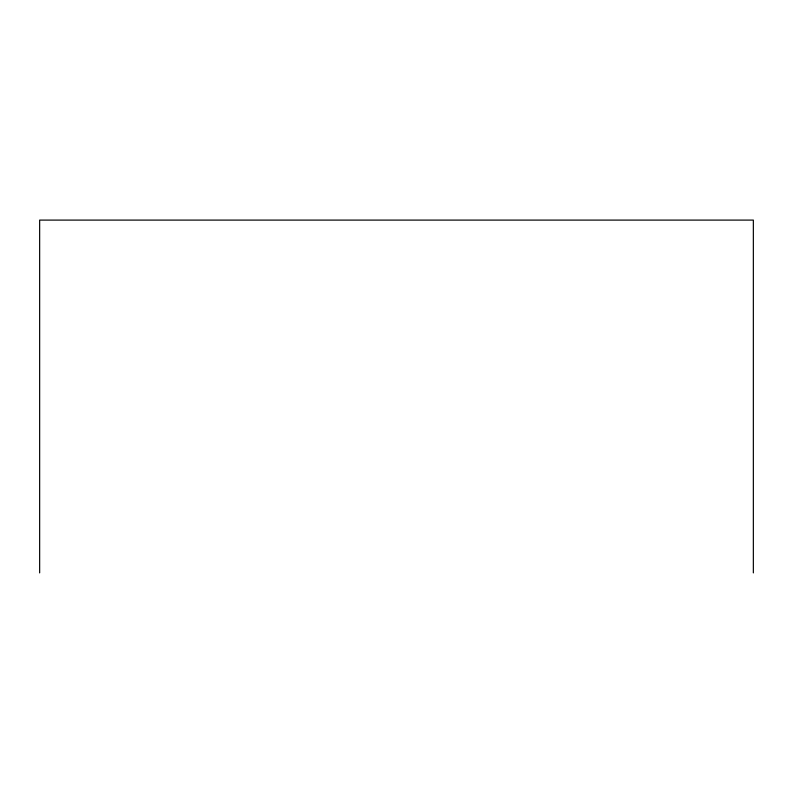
<?xml version="1.0" encoding="UTF-8"?>
<svg xmlns="http://www.w3.org/2000/svg" width="793" height="793" viewBox="0 0 793 793"><rect width="100%" height="100%" fill="white"/><g stroke="black" fill="none" stroke-linecap="round" stroke-linejoin="round"><path stroke-width="1.19" d="M753.35 572.903L753.35 220.097L39.65 220.097L39.65 572.903"/></g></svg>
